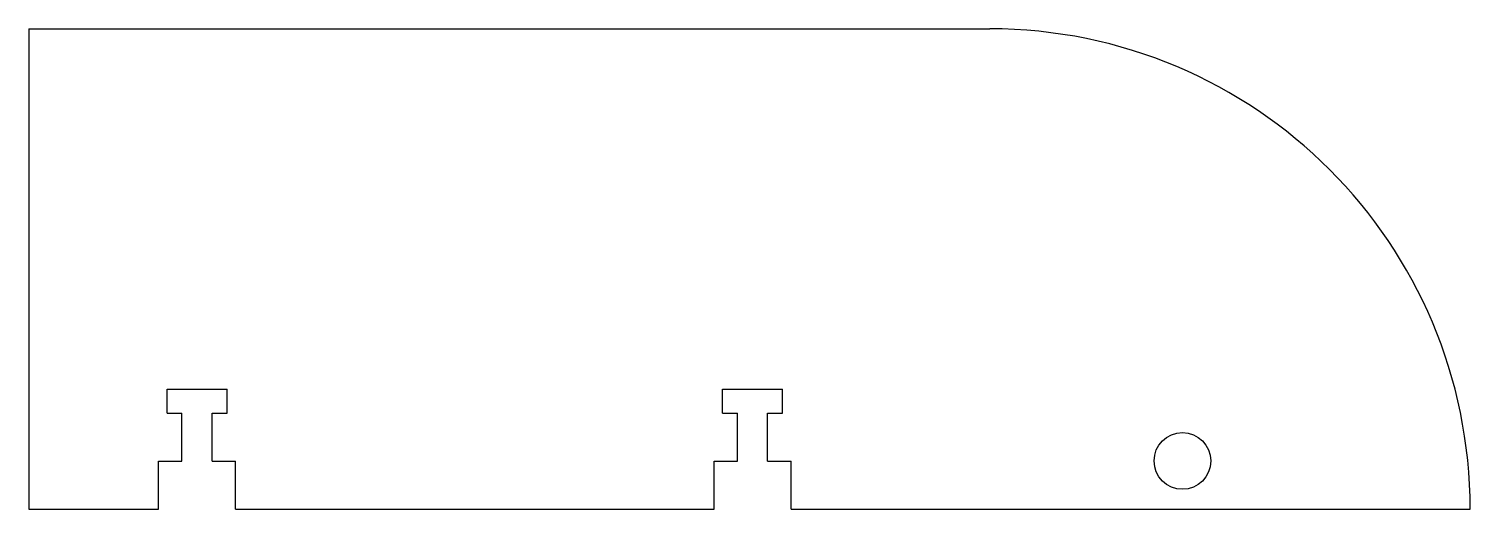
# Model space of a CAD drawing. Extents: x -77 to 76, y 0 to 51.
import ezdxf

# ---------------------------------------------------------------- set-up
doc = ezdxf.new("R2010")
doc.units = 0
doc.header["$MEASUREMENT"] = 0
doc.layers.add('VISIBLE', color=7, linetype='CONTINUOUS')

msp = doc.modelspace()

# ---------------------------------------------------------------- linework, layer by layer
at = {"layer": 'VISIBLE'}
for p, q in [((-76.53, 50.8), (25.07, 50.8)), ((-76.53, 50.8), (-76.53, 0)), ((-61.92, 10.16), (-61.92, 12.7)), ((-61.92, 12.7), (-55.57, 12.7)), ((-55.57, 10.16), (-55.57, 12.7)), ((-3.18, 10.16), (-3.18, 12.7)), ((-3.18, 12.7), (3.17, 12.7)), ((3.17, 10.16), (3.17, 12.7)), ((-61.92, 10.16), (-60.34, 10.16)), ((-60.34, 5.08), (-60.34, 10.16)), ((-57.16, 10.16), (-55.57, 10.16)), ((-57.16, 5.08), (-57.16, 10.16)), ((-3.18, 10.16), (-1.59, 10.16)), ((-1.59, 5.08), (-1.59, 10.16)), ((1.59, 10.16), (3.17, 10.16)), ((1.59, 5.08), (1.59, 10.16)), ((-62.81, 0), (-62.81, 5.08)), ((-62.81, 5.08), (-60.34, 5.08)), ((-57.16, 5.08), (-54.69, 5.08)), ((-54.69, 0), (-54.69, 5.08)), ((-4.06, 0), (-4.06, 5.08)), ((-4.06, 5.08), (-1.59, 5.08)), ((1.59, 5.08), (4.06, 5.08)), ((4.06, 0), (4.06, 5.08)), ((-76.53, 0), (-62.81, 0)), ((-54.69, 0), (-4.06, 0)), ((4.06, 0), (45.45, 0)), ((45.45, 0), (75.87, 0))]:
    msp.add_line(p, q, dxfattribs=at)
msp.add_circle((45.45, 5.1), 3, dxfattribs=at)
msp.add_arc((25.07, 0), 50.8, 0, 90, dxfattribs=at)

doc.saveas('drawing.dxf')
